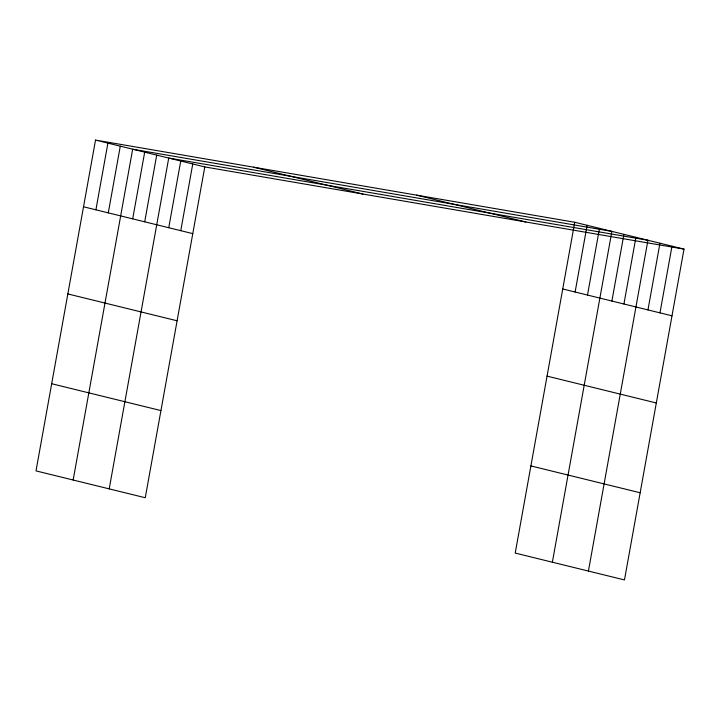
<?xml version="1.0" encoding="UTF-8"?>
<svg xmlns="http://www.w3.org/2000/svg" width="720" height="720" viewBox="0 0 720 720"><rect width="100%" height="100%" fill="white"/><g stroke="black" fill="none" stroke-linecap="round" stroke-linejoin="round"><path stroke-width="1.08" d="M95.526 140.076L36 470.889L145.26 497.736L204.786 166.923L95.526 140.076L574.74 222.264L684 249.111L624.474 579.924L515.214 553.077L574.74 222.264M95.904 209.826L107.91 143.118M108.288 212.868L120.285 146.16M73.152 480.015L132.669 149.202L611.883 231.39L552.366 562.203M132.687 218.862L144.693 152.154M144.711 221.814L156.708 155.106M109.206 488.88L168.732 158.058L647.946 240.255L588.42 571.068M168.741 227.718L180.747 161.019M180.765 230.679L192.762 163.971M575.118 292.014L587.124 225.306M587.502 295.056L599.508 228.348M611.901 301.05L623.907 234.342M623.925 304.002L635.922 237.294M647.964 309.915L659.961 243.207M659.979 312.867L671.985 246.159M204.786 166.923L684 249.111M416.601 195.138L525.861 221.985M253.665 167.193L362.925 194.04M562.734 288.972L671.994 315.819M83.52 206.775L192.78 233.631M547.056 376.128L656.316 402.975M67.842 293.931L177.102 320.787M530.901 465.921L640.161 492.768M51.678 383.733L160.947 410.58"/></g></svg>
